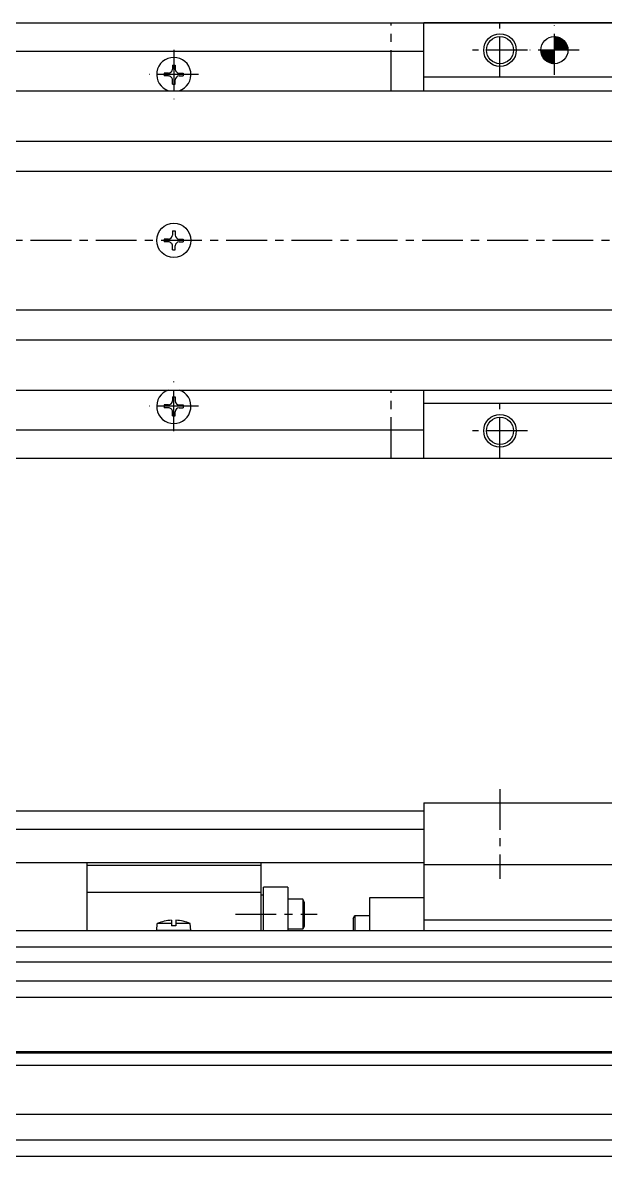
# Model space of a CAD drawing. Extents: x -211 to 503, y 95 to 503.
# Drawn here: x 37.6 to 144.8, y 287.3 to 495.7 of the extents above; entities that cross this region are included whole.
import ezdxf

# ---------------------------------------------------------------- set-up
doc = ezdxf.new("R2010")
doc.units = 0
for name, pattern in [('CENTER', [12, 7.5, -1.5, 1.5, -1.5]), ('CONTINOUS', [0]), ('PHANTOM', [15, 7.5, -1.5, 1.5, -1.5, 1.5, -1.5])]:
    doc.linetypes.add(name, pattern=pattern)
doc.layers.get('0').update_dxf_attribs({"linetype": 'CONTINUOUS'})
doc.layers.add('CENTER', color=1, linetype='CENTER')

# ---------------------------------------------------------------- blocks, each defined once
blk = doc.blocks.new('DTL0004')
at = {"color": 0, "linetype": 'CONTINUOUS'}
for p, q in [((-3.15, 0), (-3.04, 1.3)), ((3.15, 0), (-3.15, 0)), ((-0.4, 1.3), (-3.04, 1.3)), ((-0.4, 1.89), (-0.4, 0.9)), ((0.4, 0.9), (-0.4, 0.9)), ((0.4, 1.89), (0.4, 0.9)), ((3.04, 1.3), (0.4, 1.3)), ((3.15, 0), (3.04, 1.3))]:
    blk.add_line(p, q, dxfattribs=at)
for start, end in [(92.8723, 112.3565), (67.6435, 87.1277)]:
    blk.add_arc((0, -6.08), 7.98, start, end, dxfattribs=at)
at = {"color": 0}
blk.add_point((0, 0), dxfattribs=at)
blk.add_point((0, 0), dxfattribs=at)
blk = doc.blocks.new('*X8')
at = {"color": 0, "linetype": 'CONTINOUS'}
for p, q in [((135.44, 493.03), (135.56, 493.15)), ((135.44, 493.12), (135.47, 493.15)), ((135.44, 492.94), (135.64, 493.14)), ((135.44, 492.85), (135.72, 493.13)), ((135.44, 492.76), (135.8, 493.12)), ((135.44, 492.67), (135.88, 493.11)), ((135.44, 492.59), (135.95, 493.1)), ((135.44, 492.5), (136.03, 493.08)), ((135.44, 492.41), (136.1, 493.06)), ((135.44, 492.32), (136.17, 493.04)), ((135.44, 492.23), (136.23, 493.02)), ((135.44, 492.14), (136.3, 493)), ((135.44, 492.05), (136.37, 492.97)), ((135.44, 491.96), (136.43, 492.95)), ((135.44, 491.87), (136.49, 492.92)), ((135.44, 491.78), (136.55, 492.89)), ((135.44, 491.69), (136.61, 492.86)), ((135.44, 491.6), (136.67, 492.83)), ((135.44, 491.51), (136.72, 492.79)), ((135.44, 491.42), (136.78, 492.76)), ((135.44, 491.33), (136.83, 492.73)), ((135.44, 491.24), (136.89, 492.69)), ((135.44, 491.15), (136.94, 492.65)), ((135.44, 491.06), (136.99, 492.61)), ((135.44, 490.98), (137.04, 492.57)), ((135.44, 490.89), (137.09, 492.53)), ((135.44, 490.8), (137.13, 492.49)), ((135.44, 490.71), (137.18, 492.45)), ((135.47, 490.65), (137.23, 492.4)), ((135.56, 490.65), (137.27, 492.36)), ((135.65, 490.65), (137.31, 492.31)), ((135.74, 490.65), (137.35, 492.26)), ((135.83, 490.65), (137.39, 492.21)), ((135.92, 490.65), (137.43, 492.16)), ((136.01, 490.65), (137.47, 492.11)), ((136.1, 490.65), (137.51, 492.06)), ((136.19, 490.65), (137.54, 492)), ((136.28, 490.65), (137.58, 491.95)), ((132.94, 490.54), (133.06, 490.65)), ((132.94, 490.62), (132.97, 490.65)), ((132.95, 490.45), (133.15, 490.65)), ((132.96, 490.37), (133.24, 490.65)), ((132.97, 490.29), (133.33, 490.65)), ((132.98, 490.21), (133.42, 490.65)), ((132.99, 490.14), (133.51, 490.65)), ((133.01, 490.07), (133.59, 490.65)), ((133.03, 489.99), (133.68, 490.65)), ((133.05, 489.92), (133.77, 490.65)), ((133.07, 489.86), (133.86, 490.65)), ((133.09, 489.79), (133.95, 490.65)), ((133.12, 489.73), (134.04, 490.65)), ((133.14, 489.66), (134.13, 490.65)), ((133.17, 489.6), (134.22, 490.65)), ((133.2, 489.54), (134.31, 490.65)), ((133.23, 489.48), (134.4, 490.65)), ((133.26, 489.42), (134.49, 490.65)), ((133.3, 489.37), (134.58, 490.65)), ((133.33, 489.31), (134.67, 490.65)), ((133.37, 489.26), (134.76, 490.65)), ((133.4, 489.2), (134.85, 490.65)), ((133.44, 489.15), (134.94, 490.65)), ((133.48, 489.1), (135.03, 490.65)), ((133.52, 489.05), (135.12, 490.65)), ((133.56, 489), (135.2, 490.65)), ((133.6, 488.96), (135.29, 490.65)), ((133.65, 488.91), (135.38, 490.65)), ((133.69, 488.87), (135.44, 490.62)), ((133.74, 488.82), (135.44, 490.53)), ((133.78, 488.78), (135.44, 490.44)), ((133.83, 488.74), (135.44, 490.35)), ((133.88, 488.7), (135.44, 490.26)), ((133.93, 488.66), (135.44, 490.17)), ((133.98, 488.62), (135.44, 490.08)), ((134.03, 488.58), (135.44, 489.99)), ((134.09, 488.55), (135.44, 489.9)), ((136.37, 490.65), (137.61, 491.89)), ((136.46, 490.65), (137.64, 491.83)), ((136.55, 490.65), (137.67, 491.78)), ((136.64, 490.65), (137.7, 491.72)), ((136.73, 490.65), (137.73, 491.65)), ((136.81, 490.65), (137.76, 491.59)), ((136.9, 490.65), (137.78, 491.53)), ((136.99, 490.65), (137.81, 491.46)), ((137.08, 490.65), (137.83, 491.39)), ((137.17, 490.65), (137.85, 491.32)), ((137.26, 490.65), (137.87, 491.25)), ((137.35, 490.65), (137.88, 491.18)), ((137.44, 490.65), (137.9, 491.11)), ((137.53, 490.65), (137.91, 491.03)), ((137.62, 490.65), (137.92, 490.95)), ((137.71, 490.65), (137.93, 490.87)), ((137.8, 490.65), (137.94, 490.79)), ((137.89, 490.65), (137.94, 490.7)), ((134.14, 488.51), (135.44, 489.81)), ((134.2, 488.48), (135.44, 489.72)), ((134.26, 488.45), (135.44, 489.63)), ((134.31, 488.42), (135.44, 489.54)), ((134.37, 488.39), (135.44, 489.45)), ((134.44, 488.36), (135.44, 489.37)), ((134.5, 488.33), (135.44, 489.28)), ((134.56, 488.31), (135.44, 489.19)), ((134.63, 488.28), (135.44, 489.1)), ((134.7, 488.26), (135.44, 489.01)), ((134.77, 488.24), (135.44, 488.92)), ((134.84, 488.22), (135.44, 488.83)), ((134.91, 488.21), (135.44, 488.74)), ((134.98, 488.19), (135.44, 488.65)), ((135.06, 488.18), (135.44, 488.56)), ((135.14, 488.17), (135.44, 488.47)), ((135.22, 488.16), (135.44, 488.38)), ((135.3, 488.15), (135.44, 488.29)), ((135.39, 488.15), (135.44, 488.2))]:
    blk.add_line(p, q, dxfattribs=at)

msp = doc.modelspace()

# ---------------------------------------------------------------- linework, layer by layer
at = {"color": 7, "linetype": 'CONTINOUS'}
for p, q in [((-37.56, 495.65), (488.44, 495.65)), ((189.44, 495.65), (111.44, 495.65)), ((111.44, 483.15), (111.44, 495.65)), ((-37.56, 490.45), (111.44, 490.45)), ((65.19, 487.9), (65.19, 487.15)), ((65.19, 487.9), (65.69, 487.9)), ((65.69, 487.9), (65.69, 487.15)), ((63.69, 486.4), (63.69, 485.9)), ((64.44, 486.4), (63.69, 486.4)), ((64.44, 485.9), (63.69, 485.9)), ((66.44, 486.4), (67.19, 486.4)), ((66.44, 485.9), (67.19, 485.9)), ((67.19, 486.4), (67.19, 485.9)), ((189.44, 485.65), (111.44, 485.65)), ((65.19, 484.4), (65.19, 485.15)), ((65.19, 484.4), (65.69, 484.4)), ((65.69, 484.4), (65.69, 485.15)), ((-37.56, 483.15), (488.44, 483.15)), ((-37.56, 483.15), (111.44, 483.15)), ((-37.56, 473.92), (488.44, 473.92)), ((-37.56, 468.38), (488.44, 468.38)), ((65.19, 457.4), (65.19, 456.65)), ((65.19, 457.4), (65.69, 457.4)), ((65.69, 457.4), (65.69, 456.65)), ((63.69, 455.9), (63.69, 455.4)), ((64.44, 455.9), (63.69, 455.9)), ((64.44, 455.4), (63.69, 455.4)), ((65.19, 453.9), (65.19, 454.65)), ((65.69, 453.9), (65.69, 454.65)), ((66.44, 455.9), (67.19, 455.9)), ((66.44, 455.4), (67.19, 455.4)), ((67.19, 455.9), (67.19, 455.4)), ((65.19, 453.9), (65.69, 453.9)), ((-37.56, 442.92), (488.44, 442.92)), ((-37.56, 437.38), (488.44, 437.38)), ((-37.56, 428.15), (488.44, 428.15)), ((-37.56, 428.15), (111.44, 428.15)), ((111.44, 415.65), (111.44, 428.15)), ((63.69, 425.4), (63.69, 424.9)), ((64.44, 425.4), (63.69, 425.4)), ((65.19, 426.9), (65.19, 426.15)), ((65.19, 426.9), (65.69, 426.9)), ((65.69, 426.9), (65.69, 426.15)), ((66.44, 425.4), (67.19, 425.4)), ((67.19, 425.4), (67.19, 424.9)), ((189.44, 425.65), (111.44, 425.65)), ((64.44, 424.9), (63.69, 424.9)), ((65.19, 423.4), (65.19, 424.15)), ((65.19, 423.4), (65.69, 423.4)), ((65.69, 423.4), (65.69, 424.15)), ((66.44, 424.9), (67.19, 424.9)), ((-37.56, 420.85), (111.44, 420.85)), ((-37.56, 415.65), (488.44, 415.65)), ((111.44, 415.65), (189.44, 415.65)), ((111.44, 352.26), (189.44, 352.26)), ((111.44, 352.26), (111.44, 328.76)), ((-37.56, 350.76), (111.44, 350.76)), ((-37.56, 347.4), (111.44, 347.4)), ((-37.56, 341.26), (111.44, 341.26)), ((49.44, 341.26), (49.44, 328.76)), ((49.44, 340.79), (81.44, 340.79)), ((81.44, 341.26), (81.44, 328.76)), ((111.44, 340.89), (154.37, 340.89)), ((49.44, 335.8), (81.44, 335.8)), ((81.94, 328.76), (81.94, 336.76)), ((86.44, 336.76), (81.94, 336.76)), ((86.44, 336.76), (86.44, 328.76)), ((81.94, 335.26), (81.44, 335.26)), ((89.15, 334.51), (86.44, 334.51)), ((89.44, 334.01), (89.15, 334.51)), ((89.15, 334.51), (89.15, 329.01)), ((89.44, 334.01), (89.44, 329.51)), ((111.44, 334.76), (101.44, 334.76)), ((101.44, 334.76), (101.44, 328.76)), ((98.44, 331.01), (98.73, 331.51)), ((98.73, 331.51), (98.73, 328.76)), ((98.73, 331.51), (101.44, 331.51)), ((89.44, 329.51), (89.15, 329.01)), ((98.44, 331.01), (98.44, 328.76)), ((111.44, 330.76), (189.44, 330.76)), ((-37.56, 328.76), (488.44, 328.76)), ((89.15, 329.01), (86.44, 329.01)), ((-37.56, 325.76), (488.44, 325.76)), ((-37.56, 323.01), (488.44, 323.01)), ((-37.56, 319.51), (488.44, 319.51)), ((-37.56, 316.49), (488.44, 316.49)), ((-37.56, 306.56), (488.44, 306.56)), ((-37.56, 306.26), (488.44, 306.26)), ((-37.56, 304.02), (488.44, 304.02)), ((-37.56, 295.03), (488.44, 295.03)), ((-37.56, 290.26), (488.44, 290.26)), ((-37.56, 287.26), (488.44, 287.26))]:
    msp.add_line(p, q, dxfattribs=at)
at = {"color": 3, "linetype": 'PHANTOM'}
for p, q in [((105.44, 483.15), (105.44, 495.65)), ((105.44, 415.65), (105.44, 428.15))]:
    msp.add_line(p, q, dxfattribs=at)
at = {"color": 7, "linetype": 'CONTINOUS'}
for centre, radius in [((125.44, 490.65), 3), ((125.44, 490.65), 2.5), ((135.44, 490.65), 2.5), ((65.44, 455.65), 3.15), ((125.44, 420.65), 3), ((125.44, 420.65), 2.5)]:
    msp.add_circle(centre, radius, dxfattribs=at)
for centre, radius, start, end in [((65.44, 486.15), 3.15, 287.7528, 252.2472), ((64.44, 487.15), 0.748, 270, 0), ((64.44, 485.15), 0.748, 0, 90.0001), ((66.44, 487.15), 0.748, 180, 270), ((66.44, 485.15), 0.748, 90, 180), ((64.44, 456.65), 0.748, 270, 0), ((66.44, 456.65), 0.748, 180, 270), ((64.44, 454.65), 0.748, 0, 90.0001), ((66.44, 454.65), 0.748, 90, 180), ((65.44, 425.15), 3.15, 107.7528, 72.2472), ((64.44, 426.15), 0.748, 270, 0), ((66.44, 426.15), 0.748, 180, 270), ((64.44, 424.15), 0.748, 0, 90.0001), ((66.44, 424.15), 0.748, 90, 180)]:
    msp.add_arc(centre, radius, start, end, dxfattribs=at)
at = {"layer": 'CENTER', "color": 1, "linetype": 'CENTER'}
for p, q in [((125.44, 485.61), (125.44, 495.69)), ((135.44, 486.11), (135.44, 495.19)), ((65.44, 490.69), (65.44, 481.61)), ((130.48, 490.65), (120.4, 490.65)), ((139.98, 490.65), (130.9, 490.65)), ((69.98, 486.15), (60.9, 486.15)), ((502.6, 455.65), (-74.98, 455.65)), ((65.44, 420.61), (65.44, 429.69)), ((125.44, 415.61), (125.44, 425.69)), ((69.98, 425.15), (60.9, 425.15)), ((130.48, 420.65), (120.4, 420.65)), ((125.44, 354.76), (125.44, 338.3)), ((76.78, 331.76), (91.8, 331.76))]:
    msp.add_line(p, q, dxfattribs=at)

# ---------------------------------------------------------------- block references
at = {"color": 7, "linetype": 'CONTINUOUS'}
msp.add_blockref('*X8', (0, 0), dxfattribs=at)
at = {"color": 7, "zscale": 2}
msp.add_blockref('DTL0004', (65.44, 328.76), dxfattribs=at)

doc.saveas('drawing.dxf')
